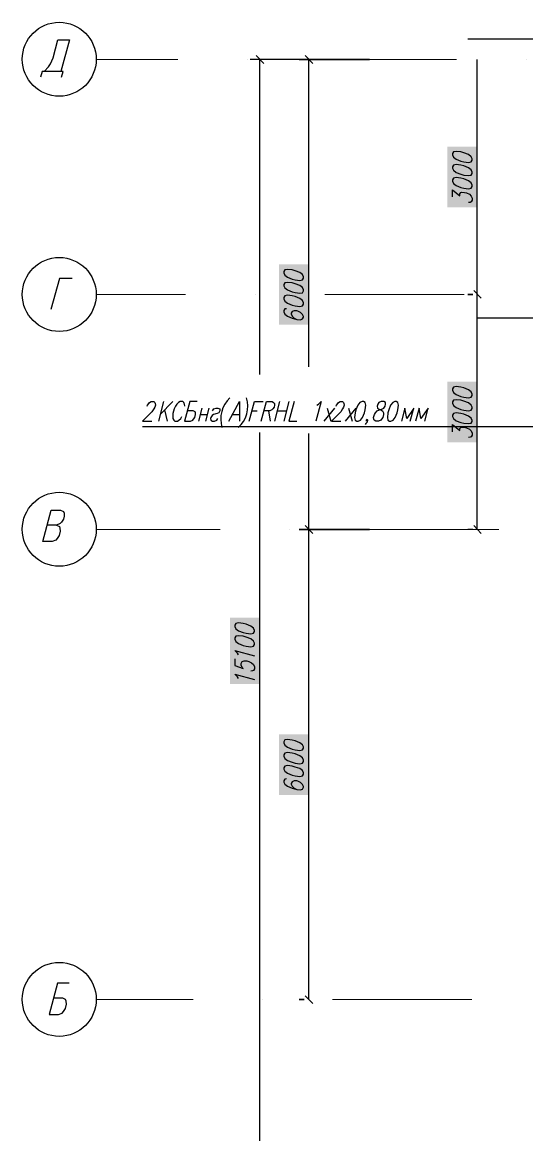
# Model space of a CAD drawing. Header units: millimetres. Extents: x 2185 to 4647, y 1259 to 2456.
# Drawn here: x 2949.9 to 2982.1, y 1525.6 to 1596.6 of the extents above; entities that cross this region are included whole.
import ezdxf

# ---------------------------------------------------------------- set-up
doc = ezdxf.new("R2010")
doc.units = ezdxf.units.MM
doc.layers.add('PDF _0', color=7, linetype='Continuous')
doc.layers.add('PDF _ТХ', color=7, linetype='Continuous')

msp = doc.modelspace()

# ---------------------------------------------------------------- linework, layer by layer
at = {"layer": 'PDF _0', "lineweight": 25}
for points in [[(2991.874, 1577.744), (2978.941, 1577.744)], [(2957.88, 1572.134), (2957.901, 1572.198), (2957.985, 1572.304), (2958.028, 1572.367), (2958.134, 1572.431), (2958.303, 1572.431), (2958.366, 1572.367), (2958.388, 1572.304), (2958.409, 1572.198), (2958.366, 1572.071), (2958.303, 1571.965), (2958.176, 1571.775), (2957.583, 1571.182), (2958.176, 1571.182)], [(2958.917, 1572.431), (2958.599, 1571.182)], [(2959.509, 1572.431), (2958.705, 1571.605)], [(2960.271, 1572.134), (2960.25, 1572.261), (2960.229, 1572.304), (2960.208, 1572.367), (2960.144, 1572.431), (2959.975, 1572.431), (2959.869, 1572.367), (2959.806, 1572.304), (2959.763, 1572.261), (2959.679, 1572.134), (2959.594, 1571.965), (2959.509, 1571.669), (2959.509, 1571.478), (2959.509, 1571.351), (2959.573, 1571.245), (2959.636, 1571.182), (2959.806, 1571.182), (2959.89, 1571.245), (2960.017, 1571.351), (2960.081, 1571.478)], [(2961.055, 1572.431), (2960.589, 1572.431), (2960.25, 1571.182), (2960.631, 1571.182), (2960.78, 1571.245), (2960.822, 1571.309), (2960.907, 1571.415), (2960.949, 1571.605), (2960.949, 1571.711), (2960.928, 1571.775), (2960.801, 1571.838), (2960.441, 1571.838)], [(2963.087, 1571.182), (2963.764, 1572.431), (2963.764, 1571.182)], [(2964.378, 1571.182), (2964.717, 1572.431), (2965.267, 1572.431)], [(2965.14, 1571.182), (2965.479, 1572.431), (2965.839, 1572.431), (2965.944, 1572.367), (2965.987, 1572.304), (2965.987, 1572.198), (2965.966, 1572.071), (2965.881, 1571.965), (2965.817, 1571.902), (2965.69, 1571.838), (2965.309, 1571.838)], [(2966.008, 1571.182), (2966.347, 1572.431)], [(2966.918, 1572.431), (2966.601, 1571.182)], [(2967.257, 1572.431), (2966.918, 1571.182), (2967.426, 1571.182)], [(2968.696, 1572.198), (2968.802, 1572.261), (2968.971, 1572.431), (2968.633, 1571.182)], [(2969.924, 1572.134), (2969.945, 1572.198), (2970.03, 1572.304), (2970.072, 1572.367), (2970.178, 1572.431), (2970.347, 1572.431), (2970.411, 1572.367), (2970.432, 1572.304), (2970.453, 1572.198), (2970.411, 1572.071), (2970.347, 1571.965), (2970.22, 1571.775), (2969.627, 1571.182), (2970.22, 1571.182)], [(2959.171, 1571.182), (2959.001, 1571.902)], [(2961.351, 1572.007), (2961.139, 1571.182)], [(2961.245, 1571.605), (2961.711, 1571.605)], [(2961.817, 1572.007), (2961.584, 1571.182)], [(2962.05, 1571.838), (2962.134, 1571.965), (2962.282, 1572.007), (2962.388, 1572.007), (2962.515, 1571.965), (2962.515, 1571.838), (2962.452, 1571.711), (2962.346, 1571.669), (2962.113, 1571.605), (2962.028, 1571.542), (2961.944, 1571.415), (2961.923, 1571.351), (2961.944, 1571.245), (2962.05, 1571.182), (2962.177, 1571.182), (2962.325, 1571.245), (2962.388, 1571.351)], [(2963.32, 1571.605), (2963.743, 1571.605)], [(2964.568, 1571.838), (2964.886, 1571.838)], [(2965.606, 1571.838), (2965.712, 1571.182)], [(2966.177, 1571.838), (2966.77, 1571.838)], [(2969.818, 1572.007), (2969.141, 1571.182)], [(2969.352, 1572.007), (2969.585, 1571.182)], [(2971.194, 1572.007), (2970.517, 1571.182)], [(2970.728, 1572.007), (2970.961, 1571.182)], [(2974.665, 1571.182), (2974.898, 1572.007), (2974.432, 1571.351), (2974.305, 1572.007), (2974.094, 1571.182)], [(2975.597, 1571.182), (2975.808, 1572.007), (2975.343, 1571.351), (2975.237, 1572.007), (2975.004, 1571.182)], [(2971.935, 1571.245), (2971.892, 1571.182), (2971.85, 1571.245), (2971.914, 1571.309), (2971.935, 1571.245), (2971.914, 1571.118), (2971.829, 1571.013), (2971.787, 1570.949)], [(2991.874, 1570.801), (2957.583, 1570.801)]]:
    msp.add_lwpolyline(points, dxfattribs=at)
for points in [[(2971.596, 1572.431), (2971.448, 1572.367), (2971.321, 1572.198), (2971.194, 1571.902), (2971.152, 1571.711), (2971.109, 1571.415), (2971.152, 1571.245), (2971.257, 1571.182), (2971.342, 1571.182), (2971.49, 1571.245), (2971.617, 1571.415), (2971.744, 1571.711), (2971.787, 1571.902), (2971.829, 1572.198), (2971.787, 1572.367), (2971.681, 1572.431)], [(2972.803, 1572.431), (2972.654, 1572.367), (2972.591, 1572.261), (2972.549, 1572.134), (2972.57, 1572.007), (2972.633, 1571.965), (2972.781, 1571.902), (2972.887, 1571.838), (2972.951, 1571.711), (2972.951, 1571.605), (2972.908, 1571.415), (2972.824, 1571.309), (2972.781, 1571.245), (2972.633, 1571.182), (2972.464, 1571.182), (2972.358, 1571.245), (2972.337, 1571.309), (2972.316, 1571.415), (2972.379, 1571.605), (2972.443, 1571.711), (2972.549, 1571.838), (2972.697, 1571.902), (2972.887, 1571.965), (2972.972, 1572.007), (2973.057, 1572.134), (2973.078, 1572.261), (2973.078, 1572.367), (2972.972, 1572.431)], [(2973.67, 1572.431), (2973.543, 1572.367), (2973.395, 1572.198), (2973.289, 1571.902), (2973.226, 1571.711), (2973.205, 1571.415), (2973.226, 1571.245), (2973.332, 1571.182), (2973.416, 1571.182), (2973.565, 1571.245), (2973.692, 1571.415), (2973.819, 1571.711), (2973.861, 1571.902), (2973.903, 1572.198), (2973.861, 1572.367), (2973.755, 1572.431)]]:
    msp.add_lwpolyline(points, close=True, dxfattribs=at)
for centre, radius, start, end in [((2964.444, 1571.298), 1.881, 133.46108, 196.67609), ((2962.487, 1572.116), 1.807, 311.30953, 17.64224)]:
    msp.add_arc(centre, radius, start, end, dxfattribs=at)
at = {"layer": 'PDF _ТХ', "lineweight": 25}
for points in [[(2951.297, 1593.492), (2951.572, 1593.789), (2951.699, 1593.979), (2951.868, 1594.36), (2952.164, 1595.503), (2952.905, 1595.503), (2952.355, 1593.492)], [(2988.509, 1595.546), (2978.327, 1595.546)], [(2965.309, 1594), (2964.822, 1594.508)], [(2968.442, 1594), (2967.955, 1594.508)], [(2967.574, 1594.254), (2972.062, 1594.254), (2964.441, 1594.254)], [(2965.055, 1574.145), (2965.055, 1594.254)], [(2968.188, 1574.632), (2968.188, 1594.254)], [(2978.941, 1564.26), (2978.941, 1579.247), (2978.941, 1594.254)], [(2952.397, 1593.111), (2952.503, 1593.492), (2951.17, 1593.492), (2951.064, 1593.111)], [(2977.354, 1585.491), (2977.354, 1585.936), (2977.819, 1585.555), (2977.819, 1585.682), (2977.883, 1585.766), (2977.946, 1585.787), (2978.116, 1585.766), (2978.243, 1585.745), (2978.433, 1585.66), (2978.539, 1585.533), (2978.602, 1585.406), (2978.602, 1585.279), (2978.539, 1585.174), (2978.475, 1585.131), (2978.37, 1585.131)], [(2953.075, 1580.284), (2952.27, 1580.284), (2951.72, 1578.294)], [(2966.77, 1578.337), (2966.664, 1578.337), (2966.601, 1578.231), (2966.601, 1578.146), (2966.664, 1577.998), (2966.833, 1577.871), (2967.13, 1577.744), (2967.426, 1577.659), (2967.659, 1577.638), (2967.786, 1577.702), (2967.849, 1577.807), (2967.849, 1577.85), (2967.786, 1577.977), (2967.659, 1578.104), (2967.49, 1578.188), (2967.426, 1578.21), (2967.257, 1578.21), (2967.13, 1578.167), (2967.066, 1578.061), (2967.066, 1578.019), (2967.13, 1577.871), (2967.257, 1577.744), (2967.426, 1577.659)], [(2977.354, 1570.483), (2977.354, 1570.949), (2977.819, 1570.568), (2977.819, 1570.695), (2977.883, 1570.759), (2977.946, 1570.78), (2978.116, 1570.78), (2978.243, 1570.737), (2978.433, 1570.653), (2978.539, 1570.547), (2978.602, 1570.399), (2978.602, 1570.272), (2978.539, 1570.166), (2978.475, 1570.145), (2978.37, 1570.124)], [(2965.055, 1518.75), (2965.055, 1570.441)], [(2968.188, 1534.266), (2968.188, 1564.26), (2968.188, 1570.378)], [(2952.08, 1564.535), (2952.27, 1564.451), (2952.291, 1564.345), (2952.313, 1564.154), (2952.249, 1563.879), (2952.122, 1563.689), (2952.037, 1563.583), (2951.805, 1563.498), (2951.212, 1563.498), (2951.741, 1565.488), (2952.334, 1565.488), (2952.524, 1565.403), (2952.567, 1565.297), (2952.567, 1565.107), (2952.524, 1564.916), (2952.397, 1564.726), (2952.313, 1564.641), (2952.08, 1564.535), (2951.487, 1564.535)], [(2978.708, 1564.514), (2979.195, 1564.006)], [(2972.379, 1564.26), (2972.379, 1564.26)], [(2978.645, 1564.26), (2978.327, 1564.26)], [(2963.701, 1556.259), (2963.637, 1556.365), (2963.468, 1556.534), (2964.717, 1556.195)], [(2963.468, 1556.005), (2963.468, 1555.582), (2963.997, 1555.391), (2963.933, 1555.455), (2963.87, 1555.603), (2963.87, 1555.709), (2963.933, 1555.836), (2964.06, 1555.878), (2964.23, 1555.878), (2964.357, 1555.836), (2964.526, 1555.751), (2964.653, 1555.645), (2964.717, 1555.497), (2964.717, 1555.37), (2964.653, 1555.264), (2964.59, 1555.243), (2964.484, 1555.222)], [(2963.701, 1554.756), (2963.637, 1554.862), (2963.468, 1555.031), (2964.717, 1554.693)], [(2966.77, 1548.342), (2966.664, 1548.321), (2966.601, 1548.215), (2966.601, 1548.131), (2966.664, 1548.004), (2966.833, 1547.877), (2967.13, 1547.75), (2967.426, 1547.665), (2967.659, 1547.644), (2967.786, 1547.686), (2967.849, 1547.813), (2967.849, 1547.855), (2967.786, 1547.982), (2967.659, 1548.109), (2967.49, 1548.194), (2967.426, 1548.215), (2967.257, 1548.215), (2967.13, 1548.152), (2967.066, 1548.046), (2967.066, 1548.004), (2967.13, 1547.877), (2967.257, 1547.75), (2967.426, 1547.665)], [(2952.884, 1535.303), (2952.143, 1535.303), (2951.614, 1533.313), (2952.207, 1533.313), (2952.44, 1533.398), (2952.524, 1533.504), (2952.651, 1533.694), (2952.715, 1533.97), (2952.694, 1534.16), (2952.651, 1534.266), (2952.482, 1534.351), (2951.889, 1534.351)]]:
    msp.add_lwpolyline(points, dxfattribs=at)
at = {"layer": 'PDF _ТХ', "lineweight": 20}
for points in [[(2959.827, 1594.254), (2954.62, 1594.254)], [(2964.272, 1594.254), (2964.272, 1594.254)], [(2977.608, 1594.254), (2968.717, 1594.254)], [(2982.053, 1594.254), (2982.053, 1594.254)], [(2960.314, 1579.247), (2954.62, 1579.247)], [(2964.759, 1579.247), (2964.759, 1579.247)], [(2978.094, 1579.247), (2969.204, 1579.247)], [(2962.536, 1564.26), (2954.62, 1564.26)], [(2966.982, 1564.26), (2966.982, 1564.26)], [(2980.317, 1564.26), (2971.427, 1564.26)], [(2960.801, 1534.266), (2954.62, 1534.266)], [(2965.246, 1534.266), (2965.246, 1534.266)], [(2978.581, 1534.266), (2969.691, 1534.266)]]:
    msp.add_lwpolyline(points, dxfattribs=at)
at = {"layer": 'PDF _ТХ', "lineweight": 25}
for points in [[(2977.354, 1588.158), (2977.417, 1588.01), (2977.586, 1587.883), (2977.883, 1587.756), (2978.073, 1587.714), (2978.37, 1587.671), (2978.539, 1587.714), (2978.602, 1587.82), (2978.602, 1587.904), (2978.539, 1588.031), (2978.37, 1588.179), (2978.073, 1588.285), (2977.883, 1588.349), (2977.586, 1588.37), (2977.417, 1588.349), (2977.354, 1588.243)], [(2977.354, 1587.312), (2977.417, 1587.185), (2977.586, 1587.036), (2977.883, 1586.93), (2978.073, 1586.867), (2978.37, 1586.846), (2978.539, 1586.867), (2978.602, 1586.973), (2978.602, 1587.058), (2978.539, 1587.206), (2978.37, 1587.333), (2978.073, 1587.46), (2977.883, 1587.502), (2977.586, 1587.544), (2977.417, 1587.502), (2977.354, 1587.396)], [(2977.354, 1586.486), (2977.417, 1586.338), (2977.586, 1586.211), (2977.883, 1586.084), (2978.073, 1586.041), (2978.37, 1585.999), (2978.539, 1586.041), (2978.602, 1586.147), (2978.602, 1586.232), (2978.539, 1586.38), (2978.37, 1586.507), (2978.073, 1586.634), (2977.883, 1586.676), (2977.586, 1586.719), (2977.417, 1586.676), (2977.354, 1586.571)], [(2966.601, 1580.644), (2966.664, 1580.496), (2966.833, 1580.369), (2967.13, 1580.242), (2967.32, 1580.199), (2967.617, 1580.157), (2967.786, 1580.199), (2967.849, 1580.305), (2967.849, 1580.39), (2967.786, 1580.538), (2967.617, 1580.665), (2967.32, 1580.771), (2967.13, 1580.834), (2966.833, 1580.855), (2966.664, 1580.834), (2966.601, 1580.728)], [(2966.601, 1579.797), (2966.664, 1579.67), (2966.833, 1579.543), (2967.13, 1579.416), (2967.32, 1579.374), (2967.617, 1579.331), (2967.786, 1579.353), (2967.849, 1579.48), (2967.849, 1579.543), (2967.786, 1579.691), (2967.617, 1579.818), (2967.32, 1579.945), (2967.13, 1579.988), (2966.833, 1580.03), (2966.664, 1579.988), (2966.601, 1579.882)], [(2978.708, 1579.501), (2979.195, 1579.014)], [(2966.601, 1578.972), (2966.664, 1578.823), (2966.833, 1578.696), (2967.13, 1578.569), (2967.32, 1578.527), (2967.617, 1578.485), (2967.786, 1578.527), (2967.849, 1578.633), (2967.849, 1578.718), (2967.786, 1578.866), (2967.617, 1578.993), (2967.32, 1579.12), (2967.13, 1579.162), (2966.833, 1579.204), (2966.664, 1579.162), (2966.601, 1579.056)], [(2978.327, 1579.247), (2978.645, 1579.247)], [(2977.354, 1573.151), (2977.417, 1573.002), (2977.586, 1572.875), (2977.883, 1572.748), (2978.073, 1572.706), (2978.37, 1572.664), (2978.539, 1572.706), (2978.602, 1572.812), (2978.602, 1572.897), (2978.539, 1573.045), (2978.37, 1573.172), (2978.073, 1573.299), (2977.883, 1573.341), (2977.586, 1573.383), (2977.417, 1573.341), (2977.354, 1573.235)], [(2977.354, 1572.325), (2977.417, 1572.177), (2977.586, 1572.05), (2977.883, 1571.923), (2978.073, 1571.88), (2978.37, 1571.838), (2978.539, 1571.88), (2978.602, 1571.986), (2978.602, 1572.071), (2978.539, 1572.198), (2978.37, 1572.346), (2978.073, 1572.452), (2977.883, 1572.515), (2977.586, 1572.537), (2977.417, 1572.515), (2977.354, 1572.41)], [(2977.354, 1571.478), (2977.417, 1571.351), (2977.586, 1571.203), (2977.883, 1571.097), (2978.073, 1571.034), (2978.37, 1571.013), (2978.539, 1571.034), (2978.602, 1571.14), (2978.602, 1571.224), (2978.539, 1571.372), (2978.37, 1571.499), (2978.073, 1571.626), (2977.883, 1571.669), (2977.586, 1571.711), (2977.417, 1571.669), (2977.354, 1571.563)], [(2967.955, 1564.514), (2968.442, 1564.006)], [(2967.574, 1564.26), (2972.062, 1564.26)], [(2963.468, 1558.079), (2963.531, 1557.931), (2963.701, 1557.804), (2963.997, 1557.677), (2964.187, 1557.635), (2964.484, 1557.592), (2964.653, 1557.635), (2964.717, 1557.741), (2964.717, 1557.825), (2964.653, 1557.973), (2964.484, 1558.101), (2964.187, 1558.228), (2963.997, 1558.27), (2963.701, 1558.312), (2963.531, 1558.27), (2963.468, 1558.164)], [(2963.468, 1557.254), (2963.531, 1557.106), (2963.701, 1556.979), (2963.997, 1556.852), (2964.187, 1556.809), (2964.484, 1556.767), (2964.653, 1556.809), (2964.717, 1556.915), (2964.717, 1557), (2964.653, 1557.127), (2964.484, 1557.275), (2964.187, 1557.381), (2963.997, 1557.444), (2963.701, 1557.465), (2963.531, 1557.444), (2963.468, 1557.338)], [(2966.601, 1550.65), (2966.664, 1550.501), (2966.833, 1550.374), (2967.13, 1550.247), (2967.32, 1550.205), (2967.617, 1550.163), (2967.786, 1550.205), (2967.849, 1550.311), (2967.849, 1550.396), (2967.786, 1550.523), (2967.617, 1550.65), (2967.32, 1550.777), (2967.13, 1550.819), (2966.833, 1550.861), (2966.664, 1550.84), (2966.601, 1550.713)], [(2966.601, 1549.803), (2966.664, 1549.655), (2966.833, 1549.528), (2967.13, 1549.422), (2967.32, 1549.358), (2967.617, 1549.316), (2967.786, 1549.358), (2967.849, 1549.464), (2967.849, 1549.549), (2967.786, 1549.697), (2967.617, 1549.824), (2967.32, 1549.951), (2967.13, 1549.993), (2966.833, 1550.036), (2966.664, 1549.993), (2966.601, 1549.888)], [(2966.601, 1548.977), (2966.664, 1548.829), (2966.833, 1548.702), (2967.13, 1548.575), (2967.32, 1548.533), (2967.617, 1548.491), (2967.786, 1548.533), (2967.849, 1548.639), (2967.849, 1548.723), (2967.786, 1548.872), (2967.617, 1548.999), (2967.32, 1549.104), (2967.13, 1549.168), (2966.833, 1549.21), (2966.664, 1549.168), (2966.601, 1549.062)], [(2967.574, 1534.266), (2967.892, 1534.266)], [(2968.442, 1534.012), (2967.955, 1534.499)]]:
    msp.add_lwpolyline(points, close=True, dxfattribs=at)
for centre in [(2952.26, 1594.265), (2952.26, 1579.257), (2952.26, 1564.271), (2952.26, 1534.277)]:
    msp.add_circle(centre, 2.36, dxfattribs=at)
at = {"layer": 'PDF _ТХ', "color": 7, "true_color": 0xffffff, "transparency": 33554559}
for points in [[(2977.036, 1584.814), (2978.92, 1584.814), (2977.036, 1588.687)], [(2978.92, 1584.814), (2977.036, 1588.687), (2978.92, 1588.687)], [(2966.283, 1577.32), (2968.167, 1577.32), (2966.283, 1581.173)], [(2968.167, 1577.32), (2966.283, 1581.173), (2968.167, 1581.173)], [(2977.036, 1569.827), (2978.92, 1569.827), (2977.036, 1573.701)], [(2978.92, 1569.827), (2977.036, 1573.701), (2978.92, 1573.701)], [(2963.15, 1554.396), (2965.034, 1554.396), (2963.15, 1558.63)], [(2965.034, 1554.396), (2963.15, 1558.63), (2965.034, 1558.63)], [(2966.283, 1547.326), (2968.167, 1547.326), (2966.283, 1551.179)], [(2968.167, 1547.326), (2966.283, 1551.179), (2968.167, 1551.179)]]:
    msp.add_solid(points, dxfattribs=at)

doc.saveas('drawing.dxf')
